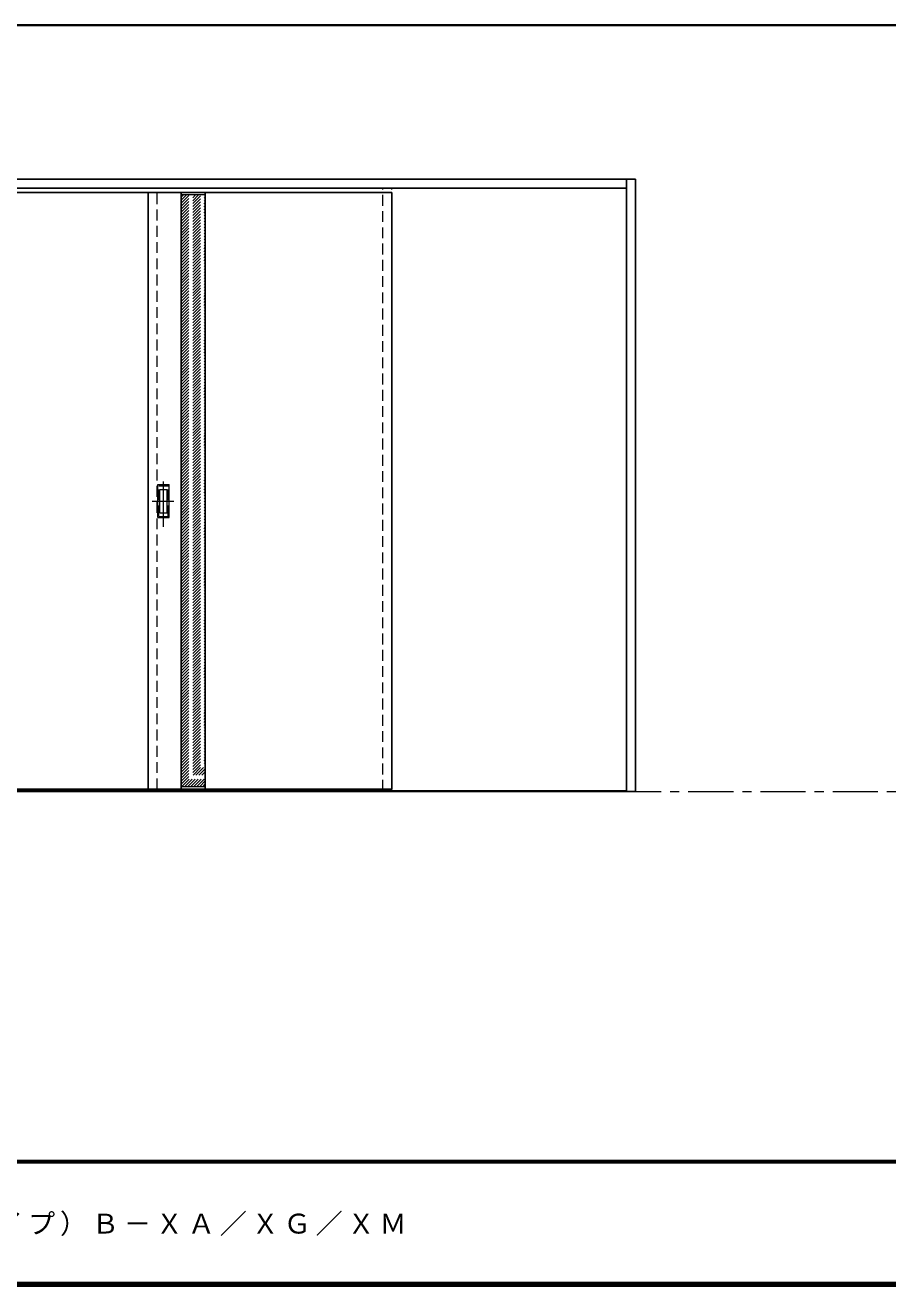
# Model space of a CAD drawing. Units: millimetres, scale not verified. Extents: x -6000 to 5700, y -4307 to 4260.
# Drawn here: x -3134 to -267, y -4205 to -16 of the extents above; entities that cross this region are included whole.
import ezdxf

# ---------------------------------------------------------------- set-up
doc = ezdxf.new("R2010")
doc.units = ezdxf.units.MM
doc.header["$LTSCALE"] = 30
doc.linetypes.add('CHAIN1', pattern=[8, 5, -1, 1, -1])
doc.linetypes.add('DASHED1', pattern=[1.8, 1.2, -0.6])
for name, color, linetype, lineweight in [('0-1_通り芯', 7, 'CHAIN1', 18), ('0-2_扉', 4, 'DASHED1', 9), ('0-3_仕上げ', 3, 'Continuous', 25), ('0-4_枠', 3, 'Continuous', 25), ('0-6_引手', 7, 'Continuous', 18), ('0-C_ハッチ', 4, 'DASHED1', 9), ('F-1_枠', 6, 'Continuous', 40), ('F-A_文字', 7, 'Continuous', 18)]:
    doc.layers.add(name, color=color, linetype=linetype, lineweight=lineweight)
doc.styles.add('ＭＳ ゴシック', font='')
doc.styles.get('ＭＳ ゴシック').set_extended_font_data('MS Gothic')

msp = doc.modelspace()

# ---------------------------------------------------------------- linework, layer by layer
at = {"layer": '0-1_通り芯'}
msp.add_line((-5490, -2562.5), (5690, -2562.5), dxfattribs=at)
at = {"layer": '0-2_扉', "color": 3, "linetype": 'Continuous', "lineweight": 25}
for p, q in [((-2695, -571.5), (-3505, -571.5)), ((-2725, -2554.5), (-2725, -571.5)), ((-2725, -571.5), (-1915, -571.5)), ((-1915, -2554.5), (-1915, -571.5)), ((-2695, -2554.5), (-3505, -2554.5)), ((-2725, -2554.5), (-1915, -2554.5)), ((-2725, -2562.5), (-2695, -2562.5))]:
    msp.add_line(p, q, dxfattribs=at)
at = {"layer": '0-2_扉'}
for p, q in [((-2695, -2554.5), (-2695, -571.5)), ((-1945, -2559.5), (-1945, -557.5)), ((-1915, -2559.5), (-1915, -557.5))]:
    msp.add_line(p, q, dxfattribs=at)
at = {"layer": '0-3_仕上げ'}
for p, q in [((-2615, -2554.5), (-2615, -571.5)), ((-2535, -2554.5), (-2535, -571.5))]:
    msp.add_line(p, q, dxfattribs=at)
at = {"layer": '0-3_仕上げ', "color": 7, "lineweight": 18}
for p, q in [((-2535, -579.5), (-2615, -579.5)), ((-2535, -2546.5), (-2615, -2546.5))]:
    msp.add_line(p, q, dxfattribs=at)
at = {"layer": '0-4_枠'}
for p, q in [((-4312, -527.5), (-1105, -527.5)), ((-1135, -2562.5), (-1135, -527.5)), ((-1105, -2562.5), (-1105, -527.5)), ((-4282, -557.5), (-1135, -557.5)), ((-4282, -2559.5), (-1135, -2559.5)), ((-4282, -2562.5), (-1135, -2562.5)), ((-1105, -2562.5), (-1135, -2562.5))]:
    msp.add_line(p, q, dxfattribs=at)
at = {"layer": '0-6_引手', "linetype": 'DASHED1'}
for p, q in [((-2690, -1546), (-2658, -1546)), ((-2690, -1648), (-2690, -1546))]:
    msp.add_line(p, q, dxfattribs=at)
at = {"layer": '0-6_引手', "linetype": 'CHAIN1'}
for p, q in [((-2674, -1682.23), (-2674, -1511.38)), ((-2712.07, -1597), (-2639.56, -1597))]:
    msp.add_line(p, q, dxfattribs=at)
at = {"layer": '0-6_引手'}
for p, q in [((-2655, -1652), (-2655, -1542)), ((-2686.5, -1636), (-2686.5, -1558)), ((-2686.5, -1558), (-2661.5, -1558)), ((-2661.5, -1636), (-2661.5, -1558)), ((-2693, -1652), (-2655, -1652)), ((-2686.5, -1636), (-2661.5, -1636))]:
    msp.add_line(p, q, dxfattribs=at)
msp.add_lwpolyline([(-2693, -1652), (-2693, -1542), (-2655, -1542)], dxfattribs=at)
at = {"layer": '0-6_引手', "linetype": 'DASHED1'}
msp.add_lwpolyline([(-2690, -1648), (-2658, -1648), (-2658, -1546)], dxfattribs=at)
at = {"layer": '0-C_ハッチ'}
for p, q in [((-2615, -587.31), (-2607.19, -579.5)), ((-2615, -597.21), (-2597.29, -579.5)), ((-2615, -607.11), (-2587.39, -579.5)), ((-2615, -617.01), (-2577.49, -579.5)), ((-2615, -626.91), (-2567.59, -579.5)), ((-2615, -636.81), (-2557.69, -579.5)), ((-2615, -646.71), (-2547.79, -579.5)), ((-2615, -656.61), (-2537.89, -579.5)), ((-2615, -666.51), (-2535, -586.51)), ((-2615, -676.41), (-2535, -596.41)), ((-2615, -686.31), (-2535, -606.31)), ((-2615, -696.21), (-2535, -616.21)), ((-2615, -706.11), (-2535, -626.11)), ((-2615, -716), (-2535, -636)), ((-2615, -725.9), (-2535, -645.9)), ((-2615, -735.8), (-2535, -655.8)), ((-2615, -745.7), (-2535, -665.7)), ((-2615, -755.6), (-2535, -675.6)), ((-2615, -765.5), (-2535, -685.5)), ((-2615, -775.4), (-2535, -695.4)), ((-2615, -785.3), (-2535, -705.3)), ((-2615, -795.2), (-2535, -715.2)), ((-2615, -805.1), (-2535, -725.1)), ((-2615, -815), (-2535, -735)), ((-2615, -824.9), (-2535, -744.9)), ((-2615, -834.8), (-2535, -754.8)), ((-2615, -844.7), (-2535, -764.7)), ((-2615, -854.6), (-2535, -774.6)), ((-2615, -864.5), (-2535, -784.5)), ((-2615, -874.4), (-2535, -794.4)), ((-2615, -884.3), (-2535, -804.3)), ((-2615, -894.2), (-2535, -814.2)), ((-2615, -904.09), (-2535, -824.09)), ((-2615, -913.99), (-2535, -833.99)), ((-2615, -923.89), (-2535, -843.89)), ((-2615, -933.79), (-2535, -853.79)), ((-2615, -943.69), (-2535, -863.69)), ((-2615, -953.59), (-2535, -873.59)), ((-2615, -963.49), (-2535, -883.49)), ((-2615, -973.39), (-2535, -893.39)), ((-2615, -983.29), (-2535, -903.29)), ((-2615, -993.19), (-2535, -913.19)), ((-2615, -1003.09), (-2535, -923.09)), ((-2615, -1012.99), (-2535, -932.99)), ((-2615, -1022.89), (-2535, -942.89)), ((-2615, -1032.79), (-2535, -952.79)), ((-2615, -1042.69), (-2535, -962.69)), ((-2615, -1052.59), (-2535, -972.59)), ((-2615, -1062.49), (-2535, -982.49)), ((-2615, -1072.39), (-2535, -992.39)), ((-2615, -1082.29), (-2535, -1002.29)), ((-2615, -1092.19), (-2535, -1012.19)), ((-2615, -1102.08), (-2535, -1022.08)), ((-2615, -1111.98), (-2535, -1031.98)), ((-2615, -1121.88), (-2535, -1041.88)), ((-2615, -1131.78), (-2535, -1051.78)), ((-2615, -1141.68), (-2535, -1061.68)), ((-2615, -1151.58), (-2535, -1071.58)), ((-2615, -1161.48), (-2535, -1081.48)), ((-2615, -1171.38), (-2535, -1091.38)), ((-2615, -1181.28), (-2535, -1101.28)), ((-2615, -1191.18), (-2535, -1111.18)), ((-2615, -1201.08), (-2535, -1121.08)), ((-2615, -1210.98), (-2535, -1130.98)), ((-2615, -1220.88), (-2535, -1140.88)), ((-2615, -1230.78), (-2535, -1150.78)), ((-2615, -1240.68), (-2535, -1160.68)), ((-2615, -1250.58), (-2535, -1170.58)), ((-2615, -1260.48), (-2535, -1180.48)), ((-2615, -1270.38), (-2535, -1190.38)), ((-2615, -1280.28), (-2535, -1200.28)), ((-2615, -1290.18), (-2535, -1210.18)), ((-2615, -1300.07), (-2535, -1220.07)), ((-2615, -1309.97), (-2535, -1229.97)), ((-2615, -1319.87), (-2535, -1239.87)), ((-2615, -1329.77), (-2535, -1249.77)), ((-2615, -1339.67), (-2535, -1259.67)), ((-2615, -1349.57), (-2535, -1269.57)), ((-2615, -1359.47), (-2535, -1279.47)), ((-2615, -1369.37), (-2535, -1289.37)), ((-2615, -1379.27), (-2535, -1299.27)), ((-2615, -1389.17), (-2535, -1309.17)), ((-2615, -1399.07), (-2535, -1319.07)), ((-2615, -1408.97), (-2535, -1328.97)), ((-2615, -1418.87), (-2535, -1338.87)), ((-2615, -1428.77), (-2535, -1348.77)), ((-2615, -1438.67), (-2535, -1358.67)), ((-2615, -1448.57), (-2535, -1368.57)), ((-2615, -1458.47), (-2535, -1378.47)), ((-2615, -1468.37), (-2535, -1388.37)), ((-2615, -1478.27), (-2535, -1398.27)), ((-2615, -1488.17), (-2535, -1408.17)), ((-2615, -1498.06), (-2535, -1418.06)), ((-2615, -1507.96), (-2535, -1427.96)), ((-2615, -1517.86), (-2535, -1437.86)), ((-2615, -1527.76), (-2535, -1447.76)), ((-2615, -1537.66), (-2535, -1457.66)), ((-2615, -1547.56), (-2535, -1467.56)), ((-2615, -1557.46), (-2535, -1477.46)), ((-2615, -1567.36), (-2535, -1487.36)), ((-2615, -1577.26), (-2535, -1497.26)), ((-2615, -1587.16), (-2535, -1507.16)), ((-2615, -1597.06), (-2535, -1517.06)), ((-2615, -1606.96), (-2535, -1526.96)), ((-2615, -1616.86), (-2535, -1536.86)), ((-2615, -1626.76), (-2535, -1546.76)), ((-2615, -1636.66), (-2535, -1556.66)), ((-2615, -1646.56), (-2535, -1566.56)), ((-2615, -1656.46), (-2535, -1576.46)), ((-2615, -1666.36), (-2535, -1586.36)), ((-2615, -1676.26), (-2535, -1596.26)), ((-2615, -1686.16), (-2535, -1606.16)), ((-2615, -1696.05), (-2535, -1616.05)), ((-2615, -1705.95), (-2535, -1625.95)), ((-2615, -1715.85), (-2535, -1635.85)), ((-2615, -1725.75), (-2535, -1645.75)), ((-2615, -1735.65), (-2535, -1655.65)), ((-2615, -1745.55), (-2535, -1665.55)), ((-2615, -1755.45), (-2535, -1675.45)), ((-2615, -1765.35), (-2535, -1685.35)), ((-2615, -1775.25), (-2535, -1695.25)), ((-2615, -1785.15), (-2535, -1705.15)), ((-2615, -1795.05), (-2535, -1715.05)), ((-2615, -1804.95), (-2535, -1724.95)), ((-2615, -1814.85), (-2535, -1734.85)), ((-2615, -1824.75), (-2535, -1744.75)), ((-2615, -1834.65), (-2535, -1754.65)), ((-2615, -1844.55), (-2535, -1764.55)), ((-2615, -1854.45), (-2535, -1774.45)), ((-2615, -1864.35), (-2535, -1784.35)), ((-2615, -1874.25), (-2535, -1794.25)), ((-2615, -1884.14), (-2535, -1804.14)), ((-2615, -1894.04), (-2535, -1814.04)), ((-2615, -1903.94), (-2535, -1823.94)), ((-2615, -1913.84), (-2535, -1833.84)), ((-2615, -1923.74), (-2535, -1843.74)), ((-2615, -1933.64), (-2535, -1853.64)), ((-2615, -1943.54), (-2535, -1863.54)), ((-2615, -1953.44), (-2535, -1873.44)), ((-2615, -1963.34), (-2535, -1883.34)), ((-2615, -1973.24), (-2535, -1893.24)), ((-2615, -1983.14), (-2535, -1903.14)), ((-2615, -1993.04), (-2535, -1913.04)), ((-2615, -2002.94), (-2535, -1922.94)), ((-2615, -2012.84), (-2535, -1932.84)), ((-2615, -2022.74), (-2535, -1942.74)), ((-2615, -2032.64), (-2535, -1952.64)), ((-2615, -2042.54), (-2535, -1962.54)), ((-2615, -2052.44), (-2535, -1972.44)), ((-2615, -2062.34), (-2535, -1982.34)), ((-2615, -2072.24), (-2535, -1992.24)), ((-2615, -2082.13), (-2535, -2002.13)), ((-2615, -2092.03), (-2535, -2012.03)), ((-2615, -2101.93), (-2535, -2021.93)), ((-2615, -2111.83), (-2535, -2031.83)), ((-2615, -2121.73), (-2535, -2041.73)), ((-2615, -2131.63), (-2535, -2051.63)), ((-2615, -2141.53), (-2535, -2061.53)), ((-2615, -2151.43), (-2535, -2071.43)), ((-2615, -2161.33), (-2535, -2081.33)), ((-2615, -2171.23), (-2535, -2091.23)), ((-2615, -2181.13), (-2535, -2101.13)), ((-2615, -2191.03), (-2535, -2111.03)), ((-2615, -2200.93), (-2535, -2120.93)), ((-2615, -2210.83), (-2535, -2130.83)), ((-2615, -2220.73), (-2535, -2140.73)), ((-2615, -2230.63), (-2535, -2150.63)), ((-2615, -2240.53), (-2535, -2160.53)), ((-2615, -2250.43), (-2535, -2170.43)), ((-2615, -2260.33), (-2535, -2180.33)), ((-2615, -2270.23), (-2535, -2190.23)), ((-2615, -2280.12), (-2535, -2200.12)), ((-2615, -2290.02), (-2535, -2210.02)), ((-2615, -2299.92), (-2535, -2219.92)), ((-2615, -2309.82), (-2535, -2229.82)), ((-2615, -2319.72), (-2535, -2239.72)), ((-2615, -2329.62), (-2535, -2249.62)), ((-2615, -2339.52), (-2535, -2259.52)), ((-2615, -2349.42), (-2535, -2269.42)), ((-2615, -2359.32), (-2535, -2279.32)), ((-2615, -2369.22), (-2535, -2289.22)), ((-2615, -2379.12), (-2535, -2299.12)), ((-2615, -2389.02), (-2535, -2309.02)), ((-2615, -2398.92), (-2535, -2318.92)), ((-2615, -2408.82), (-2535, -2328.82)), ((-2615, -2418.72), (-2535, -2338.72)), ((-2615, -2428.62), (-2535, -2348.62)), ((-2615, -2438.52), (-2535, -2358.52)), ((-2615, -2448.42), (-2535, -2368.42)), ((-2615, -2458.32), (-2535, -2378.32)), ((-2615, -2468.22), (-2535, -2388.22)), ((-2615, -2478.11), (-2535, -2398.11)), ((-2615, -2488.01), (-2535, -2408.01)), ((-2615, -2497.91), (-2535, -2417.91)), ((-2615, -2507.81), (-2535, -2427.81)), ((-2615, -2517.71), (-2535, -2437.71)), ((-2615, -2527.61), (-2535, -2447.61)), ((-2615, -2537.51), (-2535, -2457.51)), ((-2614.09, -2546.5), (-2535, -2467.41)), ((-2604.19, -2546.5), (-2535, -2477.31)), ((-2594.29, -2546.5), (-2535, -2487.21)), ((-2584.39, -2546.5), (-2535, -2497.11)), ((-2574.49, -2546.5), (-2535, -2507.01)), ((-2564.59, -2546.5), (-2535, -2516.91)), ((-2554.69, -2546.5), (-2535, -2526.81)), ((-2544.79, -2546.5), (-2535, -2536.71))]:
    msp.add_line(p, q, dxfattribs=at)
at = {"layer": 'F-1_枠'}
for p, q in [((-6000, -15.5), (5700, -15.5)), ((5700, -3790), (-6000, -3790)), ((5700, -3795), (-6000, -3795)), ((5700, -4195), (-6000, -4195)), ((5700, -4200), (-6000, -4200)), ((5700, -4205), (-6000, -4205))]:
    msp.add_line(p, q, dxfattribs=at)

# ---------------------------------------------------------------- texts
at = {"layer": 'F-A_文字', "insert": (-5247.55, -4040), "char_height": 65.98, "attachment_point": 7, "style": 'ＭＳ ゴシック'}
msp.add_mtext('\\T1.18;ドレタス\u3000H20\\~３枚引き込み戸（レールタイプ）Ｂ－ＸＡ／ＸＧ／ＸＭ', dxfattribs=at)

doc.saveas('drawing.dxf')
